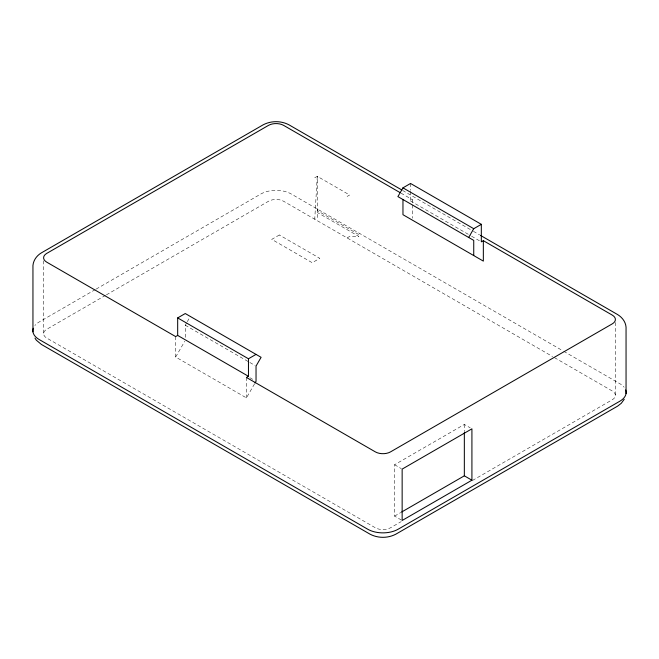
<?xml version="1.0" encoding="UTF-8"?>
<svg xmlns="http://www.w3.org/2000/svg" width="659" height="659" viewBox="0 0 659 659"><rect width="100%" height="100%" fill="white"/><g stroke="black" fill="none" stroke-linecap="round" stroke-linejoin="round"><path stroke-width="0.49" stroke-dasharray="3.29 2.47" d="M317.267 209.01L317.267 210.616L359.517 235.008L359.732 233.525M185.261 337.35L185.261 325.208L186.777 322.581M187.28 321.707L190.319 316.452M254.522 383.876L246.433 397.888L175.656 357.021L184.759 341.263M95.258 289.606L39.153 321.996A21.45 12.381 0 0 0 34.878 325.521M96.148 289.095L260.898 193.977A21.45 12.381 0 0 1 291.229 193.977L562.835 350.786M105.506 295.364L46.731 329.294A10.725 6.195 0 0 0 46.731 338.051L375.358 527.777A10.725 6.195 0 0 0 390.523 527.777L401.207 521.607M106.404 294.845L268.477 201.275A10.725 6.195 0 0 1 283.642 201.275L552.588 356.544M314.738 177.773L317.267 176.315L349.624 194.998L347.095 196.456M410.541 191.25L410.541 200.979L412.567 199.817L412.567 203.903M347.095 237.907L349.624 236.449L358.867 236.449L317.267 212.429M401.306 520L394.568 516.104L394.568 464.735L464.34 424.454L470.238 427.856M394.568 516.104L400.746 512.537M472.454 480.477L612.269 399.758A10.725 6.195 0 0 0 612.269 391.001L553.478 357.063M402.624 190.451L472.544 230.815M473.417 231.317L479.538 234.851M401.01 193.136L412.567 199.817M410.541 200.979L470.707 235.716M471.589 236.227L480.436 241.334M563.725 351.305L619.847 383.703A21.45 12.381 0 0 1 624.122 387.228M185.261 325.208L248.962 361.989M249.843 362.499L255.157 365.564M249.843 377.673L253.386 379.716M394.568 464.735L401.306 468.623M615.407 322.506L615.407 395.384M464.34 424.454L464.34 431.645M412.567 204.924L412.567 218.203M410.541 183.466L410.541 190.278M246.433 377.459L246.433 397.888M175.656 336.592L175.656 357.021M43.593 260.799L43.593 333.676M317.267 176.315L314.738 219.225L317.267 217.767L317.267 176.315M279.35 234.983L271.763 239.365L312.209 262.719L319.796 258.336L279.35 234.983"/><path stroke-width="0.99" d="M624.238 399.296L621.256 403.316L617.631 406.125L395.886 534.152C387.945 538.378 377.937 538.378 369.996 534.152L41.369 344.418L36.319 340.184L34.985 338.125M255.033 383.003L256.038 381.248L256.038 366.075L261.096 357.318L185.261 313.536L177.675 317.91L177.675 335.423L248.459 376.289L248.459 358.776L177.675 317.91M248.459 376.289L246.433 377.459L375.358 451.885A10.725 6.195 0 0 0 390.523 451.885L612.269 323.866A10.725 6.195 0 0 0 612.269 315.109L483.344 240.675L481.325 241.845L481.325 224.332L410.541 183.466L402.962 187.848L397.904 196.604L473.739 240.387L473.739 255.56M468.681 237.471L473.739 228.706L481.325 224.332M177.675 335.423L175.656 336.592L46.731 262.158A10.725 6.195 0 0 1 46.731 253.402L268.477 125.383A10.725 6.195 0 0 1 283.642 125.383L400.12 192.626M248.459 358.776L256.038 354.394M401.636 512.027L464.34 475.823L471.918 480.205L471.918 428.828L402.147 469.109L402.147 520.486L471.918 480.205M402.962 187.848L473.739 228.706M401.751 189.94L289.004 124.848C281.063 120.622 271.055 120.622 263.114 124.848L41.369 252.875C36.846 255.544 33.436 260.157 32.95 265.462L32.95 331.831M480.411 235.354L617.631 314.582C622.096 317.284 625.655 321.823 626.05 327.169L626.05 393.538M483.344 240.675L483.344 261.112L402.962 214.702L402.962 199.52M464.34 432.675L464.34 475.823M33.312 328.248A21.45 12.381 0 0 0 39.153 339.509L367.771 529.243A21.45 12.381 0 0 0 398.102 529.243L619.847 401.216A21.45 12.381 0 0 0 625.688 389.955"/></g></svg>
